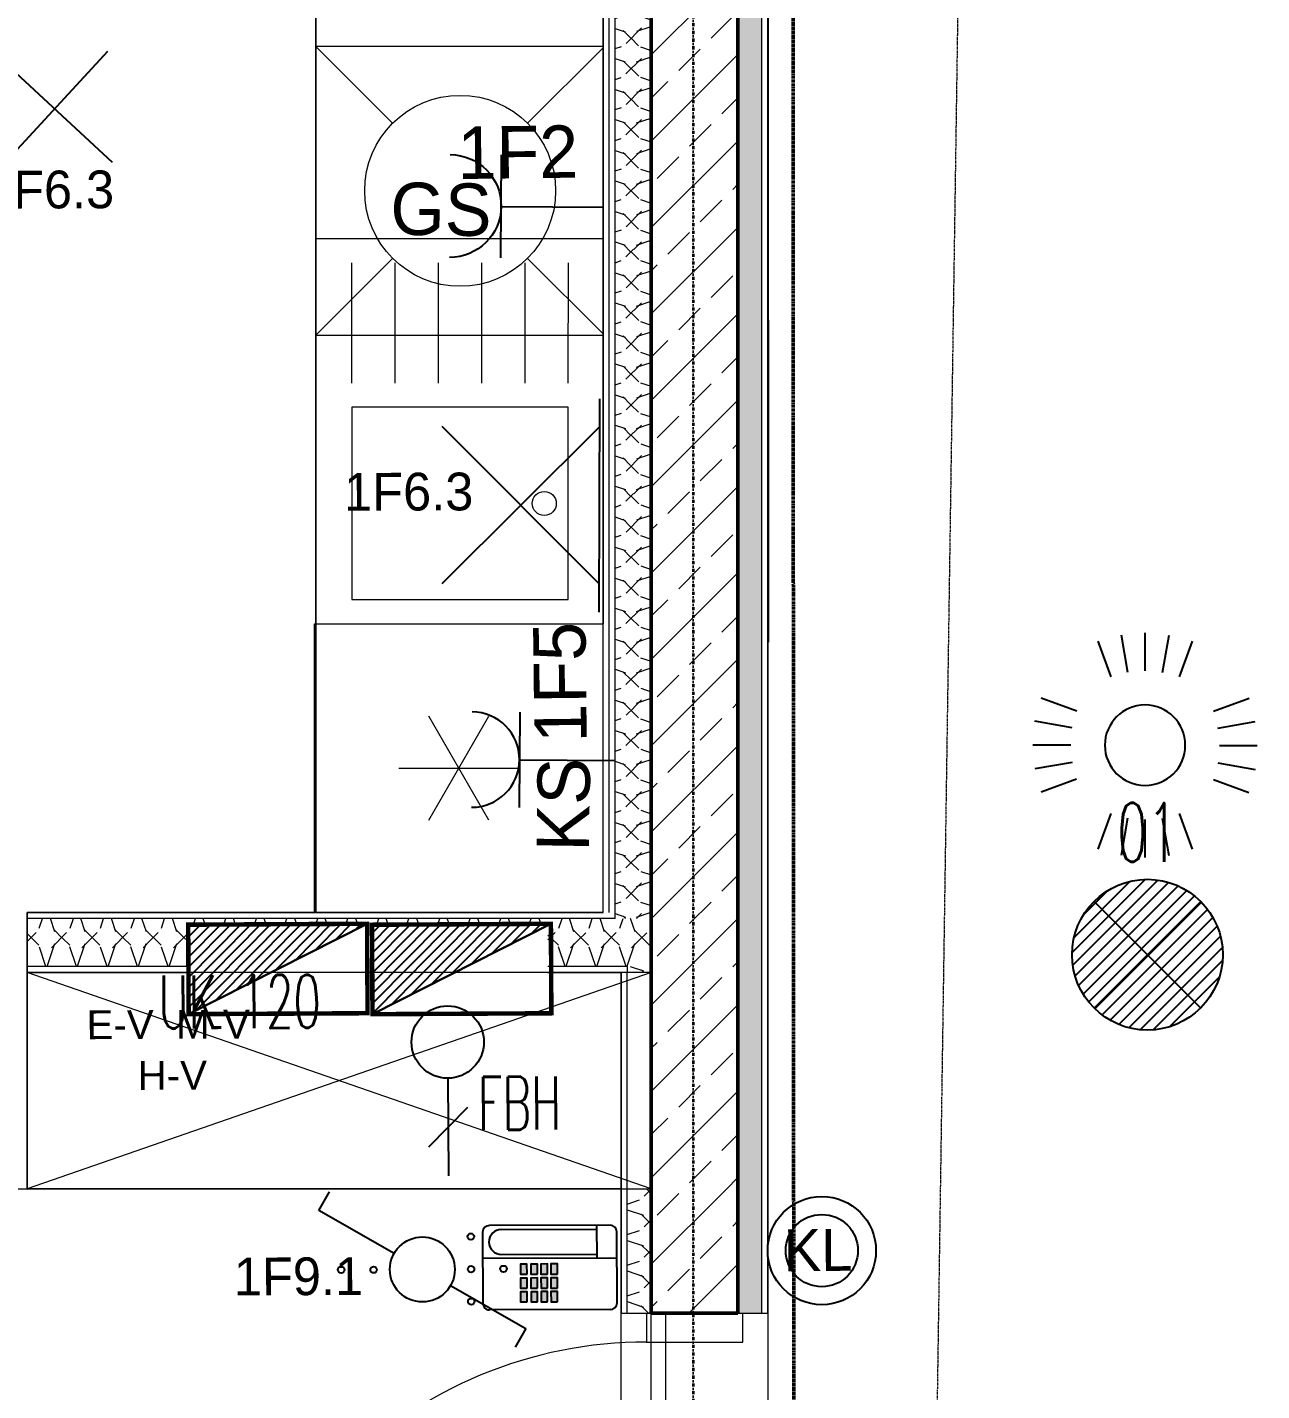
# Model space of a CAD drawing. Header units: metres. Extents: x -17679 to 22565, y -12299 to 33430.
# Drawn here: x 1362 to 3929, y 7426 to 10260 of the extents above; entities that cross this region are included whole.
import ezdxf
from ezdxf.enums import TextEntityAlignment as Align

# ---------------------------------------------------------------- set-up
doc = ezdxf.new("R2010")
doc.units = ezdxf.units.M
doc.linetypes.add('Strich Punkt Mittel', pattern=[0.015875, 0.00635, -0.004763, 0, -0.004763])
doc.linetypes.add('Verdeckt', pattern=[0.003, 0.002, -0.001])
doc.layers.get('0').update_dxf_attribs({"color": 252})
for name, color, linetype, lineweight in [('A_Brandabschnitte', 30, 'Verdeckt', 50), ('A_Decken', 8, 'Continuous', 13), ('A_Fluchtweg', 240, 'Verdeckt', 18), ('A_Moebel', 6, 'Continuous', 13), ('A_Raeume_', 7, 'Continuous', 5), ('A_Raster_', 1, 'Continuous', 9), ('A_Tueren', 31, 'Continuous', 13), ('A_Waende', 7, 'Continuous', 13), ('Text', 130, 'Continuous', 9)]:
    doc.layers.add(name, color=color, linetype=linetype, lineweight=lineweight)
for name, color, linetype, true_color in [('E_Beleuchtungstyp', 30, 'Continuous', 0xf1780e), ('E_Muster', 18, 'Continuous', 0x080808), ('E_NACHRTECH', 3, 'Continuous', 0x00fa00), ('E_Steckdose+Schalter', 150, 'Continuous', 0x0b6cf4), ('ET_LEGENDE - Wohnung$0$810_AV_LE____T', 30, 'Continuous', 0xff870f), ('ET_NACHRTECH', 92, 'Continuous', 0x00d100)]:
    doc.layers.add(name, color=color, linetype=linetype, true_color=true_color)
doc.layers.add('ET_LEGENDE - Wohnung$0$800_KO_HI____L', color=130, linetype='Continuous')
doc.styles.add('Arial_7', font='arial.ttf', dxfattribs={"height": 0.06})
doc.styles.add('ET_LEGENDE - Wohnung$0$ROMANS', font='romans.shx', dxfattribs={"width": 0.6})
pattern_1 = [(45, (0, 0), (-0.08980256, 0.08980256), []), (45, (0.0898, 0), (-0.08980256, 0.08980256), [0.0635, -0.03175])]

# ---------------------------------------------------------------- blocks, each defined once
blk = doc.blocks.new('*U533')
for p, q in [((25, 43.3), (91.7, 158.8)), ((91.7, 158.8), (120.5, 142.1)), ((-25, -43.3), (-91.7, -158.8)), ((-91.7, -158.8), (-120.5, -142.1))]:
    blk.add_line(p, q)
blk.add_circle((0, 0), 50)
at = {"layer": 'ET_LEGENDE - Wohnung$0$800_KO_HI____L'}
for centre in [(0, 125), (0, 75), (-50, -75), (0, -75), (50, -75), (0, -125)]:
    blk.add_circle(centre, 5, dxfattribs=at)
at = {"style": 'ET_LEGENDE - Wohnung$0$ROMANS', "width": 0.6, "flags": 1}
for tag, p in [('RAUMBUCHNUMMER', (-0.2, -465.7)), ('ANLAGE', (-0.2, -615.7))]:
    blk.add_attdef(tag, text='', height=100, dxfattribs=at).set_placement(p, align=Align.MIDDLE)
for tag, p in [('TEILANLAGE_NR', (-0.2, -765.7)), ('KOMPONENTE', (-0.2, -915.7)), ('KOMPONENTE_NR', (-0.2, -1065.7)), ('BEZEICHNUNG', (-0.2, -1215.7)), ('TYP', (-0.2, -1365.7)), ('HERSTELLER', (-0.2, -1515.7)), ('MODEL', (-0.2, -1665.7)), ('LEISTUNG_MAX', (-0.2, -1815.7)), ('SPEZIFISCH_1', (-0.2, -1965.7)), ('SPEZIFISCH_2', (-0.2, -2115.7)), ('SPEZIFISCH_3', (-0.2, -2265.7)), ('SPEZIFISCH_4', (-0.2, -2415.7)), ('SPEZIFISCH_5', (-0.2, -2565.7)), ('GEWERKE_CODE', (-0.2, -2715.7)), ('LV_POS', (-0.2, -2865.7)), ('ZAEHLER', (-0.2, -3015.7)), ('PLATZHALTER_1', (-0.2, -3165.7)), ('PLATZHALTER_2', (-0.2, -3315.7)), ('PLATZHALTER_3', (-0.2, -3465.7)), ('JOBLISTE_VDMA', (-0.2, -3615.7)), ('ET_SPEZIFISCH_1', (-0.2, -3765.7)), ('ET_SPEZIFISCH_2', (-0.2, -3915.7)), ('ET_SPEZIFISCH_3', (-0.2, -4065.7)), ('ET_SPEZIFISCH_4', (-0.2, -4215.7)), ('ET_SPEZIFISCH_5', (-0.2, -4365.7)), ('ET_SPEZIFISCH_6', (-0.2, -4515.7)), ('ET_SPEZIFISCH_7', (-0.2, -4665.7))]:
    blk.add_attdef(tag, text='', height=100, dxfattribs=at).set_placement(p, align=Align.MIDDLE_CENTER)
blk = doc.blocks.new('*U540')
h = blk.add_hatch(color=256)
h.dxf.hatch_style = 1
h.paths.add_polyline_path([(76.7, -51.1), (53.8, -51.1), (53.8, -65.8), (76.7, -65.8)])
h.paths.add_polyline_path([(76.7, -27.6), (53.8, -27.6), (53.8, -42.3), (76.7, -42.3)])
h.paths.add_polyline_path([(76.7, -5.2), (53.8, -5.2), (53.8, -19.9), (76.7, -19.9)])
h.paths.add_polyline_path([(76.7, 17.1), (53.8, 17.1), (53.8, 2.4), (76.7, 2.4)])
h.paths.add_polyline_path([(46.1, 17.1), (23.2, 17.1), (23.2, 2.4), (46.1, 2.4)])
h.paths.add_polyline_path([(46.1, -5.2), (23.2, -5.2), (23.2, -19.9), (46.1, -19.9)])
h.paths.add_polyline_path([(46.1, -27.6), (23.2, -27.6), (23.2, -42.3), (46.1, -42.3)])
h.paths.add_polyline_path([(46.1, -51.1), (23.2, -51.1), (23.2, -65.8), (46.1, -65.8)])
h.paths.add_polyline_path([(14.9, -51.1), (-8, -51.1), (-8, -65.8), (14.9, -65.8)])
h.paths.add_polyline_path([(14.9, -27.6), (-8, -27.6), (-8, -42.3), (14.9, -42.3)])
h.paths.add_polyline_path([(14.9, -5.2), (-8, -5.2), (-8, -19.9), (14.9, -19.9)])
h.paths.add_polyline_path([(14.9, 17.1), (-8, 17.1), (-8, 2.4), (14.9, 2.4)])
at = {"linetype": 'Continuous'}
for p, q in [((-94.4, 135), (-94.4, -135)), ((79.4, 150), (-79.4, 150)), ((-20.7, 150), (-20.7, -150)), ((94.4, 135), (94.4, -135)), ((-20.7, 105.5), (-94.4, 105.5)), ((-85.6, -107.9), (-85.6, 105.5)), ((-29.5, -107.9), (-29.5, 105.5)), ((-79.4, -150), (79.4, -150))]:
    blk.add_line(p, q, dxfattribs=at)
for points in [[(14.9, 17.1), (-8, 17.1), (-8, 2.4), (14.9, 2.4)], [(46.1, 17.1), (23.2, 17.1), (23.2, 2.4), (46.1, 2.4)], [(76.7, 17.1), (53.8, 17.1), (53.8, 2.4), (76.7, 2.4)], [(14.9, -5.2), (-8, -5.2), (-8, -19.9), (14.9, -19.9)], [(14.9, -27.6), (-8, -27.6), (-8, -42.3), (14.9, -42.3)], [(46.1, -5.2), (23.2, -5.2), (23.2, -19.9), (46.1, -19.9)], [(46.1, -27.6), (23.2, -27.6), (23.2, -42.3), (46.1, -42.3)], [(76.7, -5.2), (53.8, -5.2), (53.8, -19.9), (76.7, -19.9)], [(76.7, -27.6), (53.8, -27.6), (53.8, -42.3), (76.7, -42.3)], [(14.9, -51.1), (-8, -51.1), (-8, -65.8), (14.9, -65.8)], [(46.1, -51.1), (23.2, -51.1), (23.2, -65.8), (46.1, -65.8)], [(76.7, -51.1), (53.8, -51.1), (53.8, -65.8), (76.7, -65.8)]]:
    blk.add_lwpolyline(points, close=True, dxfattribs=at)
for centre, radius, start, end in [((-79.4, 135), 15, 90, 180), ((79.4, 135), 15, 0, 90), ((-57.5, -107.9), 28, 180, 0), ((-79.4, -135), 15, 180, 270), ((79.4, -135), 15, 270, 0)]:
    blk.add_arc(centre, radius, start, end, dxfattribs=at)
at = {"style": 'ET_LEGENDE - Wohnung$0$ROMANS', "width": 0.6, "flags": 1}
for tag, p in [('RAUMBUCHNUMMER', (0, -450)), ('ANLAGE', (0, -600))]:
    blk.add_attdef(tag, text='', height=100, dxfattribs=at).set_placement(p, align=Align.MIDDLE)
for tag, p in [('TEILANLAGE_NR', (0, -750)), ('KOMPONENTE', (0, -900)), ('KOMPONENTE_NR', (0, -1050)), ('BEZEICHNUNG', (0, -1200)), ('TYP', (0, -1350)), ('HERSTELLER', (0, -1500)), ('MODEL', (0, -1650)), ('LEISTUNG_MAX', (0, -1800)), ('SPEZIFISCH_1', (0, -1950)), ('SPEZIFISCH_2', (0, -2100)), ('SPEZIFISCH_3', (0, -2250)), ('SPEZIFISCH_4', (0, -2400)), ('SPEZIFISCH_5', (0, -2550)), ('GEWERKE_CODE', (0, -2700)), ('LV_POS', (0, -2850)), ('ZAEHLER', (0, -3000)), ('PLATZHALTER_1', (0, -3150)), ('PLATZHALTER_2', (0, -3300)), ('PLATZHALTER_3', (0, -3450)), ('JOBLISTE_VDMA', (0, -3600)), ('ET_SPEZIFISCH_1', (0, -3750)), ('ET_SPEZIFISCH_2', (0, -3900)), ('ET_SPEZIFISCH_3', (0, -4050)), ('ET_SPEZIFISCH_4', (0, -4200)), ('ET_SPEZIFISCH_5', (0, -4350)), ('ET_SPEZIFISCH_6', (0, -4500)), ('ET_SPEZIFISCH_7', (0, -4650))]:
    blk.add_attdef(tag, text='', height=100, dxfattribs=at).set_placement(p, align=Align.MIDDLE_CENTER)
blk = doc.blocks.new('*U549')
for radius in [75, 50]:
    blk.add_circle((0, 0), radius)
at = {"style": 'ET_LEGENDE - Wohnung$0$ROMANS', "width": 0.6, "flags": 1}
for tag, p in [('RAUMBUCHNUMMER', (-0.2, -465.7)), ('ANLAGE', (-0.2, -615.7))]:
    blk.add_attdef(tag, text='', height=100, dxfattribs=at).set_placement(p, align=Align.MIDDLE)
for tag, p in [('TEILANLAGE_NR', (-0.2, -765.7)), ('KOMPONENTE', (-0.2, -915.7)), ('KOMPONENTE_NR', (-0.2, -1065.7)), ('BEZEICHNUNG', (-0.2, -1215.7)), ('TYP', (-0.2, -1365.7)), ('HERSTELLER', (-0.2, -1515.7)), ('MODEL', (-0.2, -1665.7)), ('LEISTUNG_MAX', (-0.2, -1815.7)), ('SPEZIFISCH_1', (-0.2, -1965.7)), ('SPEZIFISCH_2', (-0.2, -2115.7)), ('SPEZIFISCH_3', (-0.2, -2265.7)), ('SPEZIFISCH_4', (-0.2, -2415.7)), ('SPEZIFISCH_5', (-0.2, -2565.7)), ('GEWERKE_CODE', (-0.2, -2715.7)), ('LV_POS', (-0.2, -2865.7)), ('ZAEHLER', (-0.2, -3015.7)), ('PLATZHALTER_1', (-0.2, -3165.7)), ('PLATZHALTER_2', (-0.2, -3315.7)), ('PLATZHALTER_3', (-0.2, -3465.7)), ('JOBLISTE_VDMA', (-0.2, -3615.7)), ('ET_SPEZIFISCH_1', (-0.2, -3765.7)), ('ET_SPEZIFISCH_2', (-0.2, -3915.7)), ('ET_SPEZIFISCH_3', (-0.2, -4065.7)), ('ET_SPEZIFISCH_4', (-0.2, -4215.7)), ('ET_SPEZIFISCH_5', (-0.2, -4365.7)), ('ET_SPEZIFISCH_6', (-0.2, -4515.7)), ('ET_SPEZIFISCH_7', (-0.2, -4665.7))]:
    blk.add_attdef(tag, text='', height=100, dxfattribs=at).set_placement(p, align=Align.MIDDLE_CENTER)
blk = doc.blocks.new('*U543')
for p, q in [((-70.7, -70.7), (70.7, 70.7)), ((70.7, -70.7), (-70.7, 70.7))]:
    blk.add_line(p, q)
at = {"style": 'ET_LEGENDE - Wohnung$0$ROMANS', "width": 0.6, "flags": 1}
for tag, p in [('RAUMBUCHNUMMER', (0, -400)), ('ANLAGE', (0, -550))]:
    blk.add_attdef(tag, text='', height=100, dxfattribs=at).set_placement(p, align=Align.MIDDLE)
for tag, p in [('TEILANLAGE_NR', (0, -700)), ('KOMPONENTE', (0, -850)), ('KOMPONENTE_NR', (0, -1000)), ('BEZEICHNUNG', (0, -1150)), ('TYP', (0, -1300)), ('HERSTELLER', (0, -1450)), ('MODEL', (0, -1600)), ('LEISTUNG_MAX', (0, -1750)), ('SPEZIFISCH_1', (0, -1900)), ('SPEZIFISCH_2', (0, -2050)), ('SPEZIFISCH_3', (0, -2200)), ('SPEZIFISCH_4', (0, -2350)), ('SPEZIFISCH_5', (0, -2500)), ('GEWERKE_CODE', (0, -2650)), ('LV_POS', (0, -2800)), ('ZAEHLER', (0, -2950)), ('PLATZHALTER_1', (0, -3100)), ('PLATZHALTER_2', (0, -3250)), ('PLATZHALTER_3', (0, -3400)), ('JOBLISTE_VDMA', (0, -3550)), ('ET_SPEZIFISCH_1', (0, -3700)), ('ET_SPEZIFISCH_2', (0, -3850)), ('ET_SPEZIFISCH_3', (0, -4000)), ('ET_SPEZIFISCH_4', (0, -4150)), ('ET_SPEZIFISCH_5', (0, -4300)), ('ET_SPEZIFISCH_6', (0, -4450)), ('ET_SPEZIFISCH_7', (0, -4600))]:
    blk.add_attdef(tag, text='', height=100, dxfattribs=at).set_placement(p, align=Align.MIDDLE_CENTER)
blk = doc.blocks.new('*U553')
for p, q in [((62.5, 0), (-62.5, 0)), ((0, 0), (0, -125))]:
    blk.add_line(p, q)
blk.add_arc((0, 62.5), 62.5, 180, 0)
at = {"style": 'ET_LEGENDE - Wohnung$0$ROMANS', "width": 0.8, "flags": 1}
for tag, p in [('RAUMBUCHNUMMER', (0, -425)), ('ANLAGE', (0, -595.4)), ('TEILANLAGE_NR', (0, -755.5)), ('KOMPONENTE', (0, -901.3)), ('KOMPONENTE_NR', (0, -1063.3)), ('BEZEICHNUNG', (0, -1205.6)), ('TYP', (0, -1346.7)), ('HERSTELLER', (0, -1514.1)), ('MODEL', (0, -1677.3)), ('LEISTUNG_MAX', (0, -1851.5)), ('SPEZIFISCH_1', (0, -2012.8)), ('SPEZIFISCH_2', (0, -2200)), ('SPEZIFISCH_3', (0, -2374.2)), ('SPEZIFISCH_4', (0, -2548.5)), ('SPEZIFISCH_5', (0, -2722.7)), ('GEWERKE_CODE', (0, -2897)), ('LV_POS', (0, -3071.2)), ('ZAEHLER', (0, -3245.5)), ('PLATZHALTER_1', (0, -3419.7)), ('PLATZHALTER_2', (0, -3594)), ('PLATZHALTER_3', (0, -3768.2)), ('JOBLISTE_VDMA', (0, -3942.5)), ('ET_SPEZIFISCH_1', (0, -4116.7)), ('ET_SPEZIFISCH_2', (0, -4291)), ('ET_SPEZIFISCH_3', (0, -4465.2)), ('ET_SPEZIFISCH_4', (0, -4639.5)), ('ET_SPEZIFISCH_5', (0, -4813.7)), ('ET_SPEZIFISCH_6', (0, -4988)), ('ET_SPEZIFISCH_7', (0, -5162.2))]:
    blk.add_attdef(tag, text='', height=100, dxfattribs=at).set_placement(p, align=Align.MIDDLE)
blk = doc.blocks.new('*U546')
for p, q in [((-70.7, -70.7), (70.7, 70.7)), ((70.7, -70.7), (-70.7, 70.7)), ((-95.7, -70.7), (95.7, -70.7))]:
    blk.add_line(p, q)
at = {"style": 'ET_LEGENDE - Wohnung$0$ROMANS', "width": 0.6, "flags": 1}
for tag, p in [('RAUMBUCHNUMMER', (0, -400)), ('ANLAGE', (0, -550))]:
    blk.add_attdef(tag, text='', height=100, dxfattribs=at).set_placement(p, align=Align.MIDDLE)
for tag, p in [('TEILANLAGE_NR', (0, -700)), ('KOMPONENTE', (0, -850)), ('KOMPONENTE_NR', (0, -1000)), ('BEZEICHNUNG', (0, -1150)), ('TYP', (0, -1300)), ('HERSTELLER', (0, -1450)), ('MODEL', (0, -1600)), ('LEISTUNG_MAX', (0, -1750)), ('SPEZIFISCH_1', (0, -1900)), ('SPEZIFISCH_2', (0, -2050)), ('SPEZIFISCH_3', (0, -2200)), ('SPEZIFISCH_4', (0, -2350)), ('SPEZIFISCH_5', (0, -2500)), ('GEWERKE_CODE', (0, -2650)), ('LV_POS', (0, -2800)), ('ZAEHLER', (0, -2950)), ('PLATZHALTER_1', (0, -3100)), ('PLATZHALTER_2', (0, -3250)), ('PLATZHALTER_3', (0, -3400)), ('JOBLISTE_VDMA', (0, -3550)), ('ET_SPEZIFISCH_1', (0, -3700)), ('ET_SPEZIFISCH_2', (0, -3850)), ('ET_SPEZIFISCH_3', (0, -4000)), ('ET_SPEZIFISCH_4', (0, -4150)), ('ET_SPEZIFISCH_5', (0, -4300)), ('ET_SPEZIFISCH_6', (0, -4450)), ('ET_SPEZIFISCH_7', (0, -4600))]:
    blk.add_attdef(tag, text='', height=100, dxfattribs=at).set_placement(p, align=Align.MIDDLE_CENTER)
blk = doc.blocks.new('*U555')
h = blk.add_hatch()
h.set_pattern_fill('ANSI31', color=256, scale=5, style=0)
h.set_pattern_definition([(45, (1095.665, 558.405), (-11.22532, 11.22532), [])])
h.paths.add_polyline_path([(0, 0), (0, 200), (400, 200)])
blk.add_line((0, 0), (400, 200))
at = {"const_width": 10}
blk.add_lwpolyline([(0, 200), (400, 200), (400, 0), (0, 0)], close=True, dxfattribs=at)
blk.add_lwpolyline([(0, 0), (0, 200), (400, 200), (0, 0)])
at = {"style": 'ET_LEGENDE - Wohnung$0$ROMANS', "width": 0.6, "flags": 1}
for tag, p in [('RAUMBUCHNUMMER', (500, -300)), ('ANLAGE', (500, -450))]:
    blk.add_attdef(tag, text='', height=100, dxfattribs=at).set_placement(p, align=Align.MIDDLE)
for tag, p in [('TEILANLAGE_NR', (500, -600)), ('KOMPONENTE', (500, -750)), ('KOMPONENTE_NR', (500, -900)), ('BEZEICHNUNG', (500, -1050)), ('TYP', (500, -1200)), ('HERSTELLER', (500, -1350)), ('MODEL', (500, -1500)), ('LEISTUNG_MAX', (500, -1650)), ('SPEZIFISCH_1', (500, -1800)), ('SPEZIFISCH_2', (500, -1950)), ('SPEZIFISCH_3', (500, -2100)), ('SPEZIFISCH_4', (500, -2250)), ('SPEZIFISCH_5', (500, -2400)), ('GEWERKE_CODE', (500, -2550)), ('LV_POS', (500, -2700)), ('ZAEHLER', (500, -2850)), ('PLATZHALTER_1', (500, -3000)), ('PLATZHALTER_2', (500, -3150)), ('PLATZHALTER_3', (500, -3300)), ('JOBLISTE_VDMA', (500, -3450)), ('ET_SPEZIFISCH_1', (500, -3600)), ('ET_SPEZIFISCH_2', (500, -3750)), ('ET_SPEZIFISCH_3', (500, -3900)), ('ET_SPEZIFISCH_4', (500, -4050)), ('ET_SPEZIFISCH_5', (500, -4200)), ('ET_SPEZIFISCH_6', (500, -4350)), ('ET_SPEZIFISCH_7', (500, -4500))]:
    blk.add_attdef(tag, text='', height=100, dxfattribs=at).set_placement(p, align=Align.MIDDLE_CENTER)
blk = doc.blocks.new('*U558')
for p, q in [((-25.4, 107.6), (-35, 162.7)), ((0.2, 109.8), (0.3, 165.7)), ((25.8, 107.5), (35.6, 162.6)), ((-50.2, 101), (-69.3, 153.5)), ((50.6, 100.8), (69.8, 153.4)), ((-100.8, 50.5), (-153.4, 69.7)), ((101, 50.2), (153.6, 69.3)), ((-107.5, 25.8), (-162.6, 35.5)), ((107.6, 25.4), (162.7, 35)), ((-109.8, 0.2), (-165.7, 0.2)), ((109.8, -0.2), (165.7, -0.3)), ((-107.6, -25.4), (-162.7, -35)), ((107.6, -25.8), (162.6, -35.6)), ((-101, -50.2), (-153.5, -69.3)), ((100.9, -50.6), (153.4, -69.8)), ((-50.5, -100.9), (-69.7, -153.4)), ((-25.8, -107.6), (-35.5, -162.6)), ((-0.2, -109.8), (-0.2, -165.7)), ((25.4, -107.6), (35, -162.7)), ((50.2, -101), (69.3, -153.6))]:
    blk.add_line(p, q)
blk.add_ellipse((0, 0), major_axis=(-42, 42), ratio=1, start_param=3.926991, end_param=10.210176)
at = {"style": 'ET_LEGENDE - Wohnung$0$ROMANS', "width": 0.6, "flags": 1}
for tag, p in [('RAUMBUCHNUMMER', (-0.2, -465.7)), ('ANLAGE', (-0.2, -615.7))]:
    blk.add_attdef(tag, text='', height=100, dxfattribs=at).set_placement(p, align=Align.MIDDLE)
for tag, p in [('TEILANLAGE_NR', (-0.2, -765.7)), ('KOMPONENTE', (-0.2, -915.7)), ('KOMPONENTE_NR', (-0.2, -1065.7)), ('BEZEICHNUNG', (-0.2, -1215.7)), ('TYP', (-0.2, -1365.7)), ('HERSTELLER', (-0.2, -1515.7)), ('MODEL', (-0.2, -1665.7)), ('LEISTUNG_MAX', (-0.2, -1815.7)), ('SPEZIFISCH_1', (-0.2, -1965.7)), ('SPEZIFISCH_2', (-0.2, -2115.7)), ('SPEZIFISCH_3', (-0.2, -2265.7)), ('SPEZIFISCH_4', (-0.2, -2415.7)), ('SPEZIFISCH_5', (-0.2, -2565.7)), ('GEWERKE_CODE', (-0.2, -2715.7)), ('LV_POS', (-0.2, -2865.7)), ('ZAEHLER', (-0.2, -3015.7)), ('PLATZHALTER_1', (-0.2, -3165.7)), ('PLATZHALTER_2', (-0.2, -3315.7)), ('PLATZHALTER_3', (-0.2, -3465.7)), ('JOBLISTE_VDMA', (-0.2, -3615.7)), ('ET_SPEZIFISCH_1', (-0.2, -3765.7)), ('ET_SPEZIFISCH_2', (-0.2, -3915.7)), ('ET_SPEZIFISCH_3', (-0.2, -4065.7)), ('ET_SPEZIFISCH_4', (-0.2, -4215.7)), ('ET_SPEZIFISCH_5', (-0.2, -4365.7)), ('ET_SPEZIFISCH_6', (-0.2, -4515.7)), ('ET_SPEZIFISCH_7', (-0.2, -4665.7))]:
    blk.add_attdef(tag, text='', height=100, dxfattribs=at).set_placement(p, align=Align.MIDDLE_CENTER)
blk = doc.blocks.new('*U560')
h = blk.add_hatch()
h.set_pattern_fill('ANSI31', color=256, scale=5, style=0)
edge = h.paths.add_edge_path()
edge.add_arc((0, 0), 128.2, 0, 360)
at = {"color": 7}
for p, q in [((-90.7, 90.7), (90.7, -90.7)), ((-90.7, -90.7), (90.7, 90.7))]:
    blk.add_line(p, q, dxfattribs=at)
blk.add_circle((0, 0), 128.2, dxfattribs=at)
at = {"style": 'ET_LEGENDE - Wohnung$0$ROMANS', "width": 0.6, "flags": 1}
for tag, p in [('RAUMBUCHNUMMER', (1420.4, 2381.2)), ('ANLAGE', (1420.4, 2231.2))]:
    blk.add_attdef(tag, text='', height=100, dxfattribs=at).set_placement(p, align=Align.MIDDLE)
for tag, p in [('TEILANLAGE_NR', (1420.4, 2081.2)), ('KOMPONENTE', (1420.4, 1931.2)), ('KOMPONENTE_NR', (1420.4, 1781.2)), ('BEZEICHNUNG', (1420.4, 1631.2)), ('TYP', (1420.4, 1481.2)), ('HERSTELLER', (1420.4, 1331.2)), ('MODEL', (1420.4, 1181.2)), ('LEISTUNG_MAX', (1420.4, 1031.2)), ('SPEZIFISCH_1', (1420.4, 881.2)), ('SPEZIFISCH_2', (1420.4, 731.2)), ('SPEZIFISCH_3', (1420.4, 581.2)), ('SPEZIFISCH_4', (1420.4, 431.2)), ('SPEZIFISCH_5', (1420.4, 281.2)), ('GEWERKE_CODE', (1420.4, 131.2)), ('LV_POS', (1420.4, -18.8)), ('ZAEHLER', (1420.4, -168.8)), ('PLATZHALTER_1', (1420.4, -318.8)), ('PLATZHALTER_2', (1420.4, -468.8)), ('PLATZHALTER_3', (1420.4, -618.8)), ('JOBLISTE_VDMA', (1420.4, -768.8)), ('ET_SPEZIFISCH_1', (1420.4, -918.8)), ('ET_SPEZIFISCH_2', (1420.4, -1068.8)), ('ET_SPEZIFISCH_3', (1420.4, -1218.8)), ('ET_SPEZIFISCH_4', (1420.4, -1368.8)), ('ET_SPEZIFISCH_5', (1420.4, -1518.8)), ('ET_SPEZIFISCH_6', (1420.4, -1668.8)), ('ET_SPEZIFISCH_7', (1420.4, -1818.8))]:
    blk.add_attdef(tag, text='', height=100, dxfattribs=at).set_placement(p, align=Align.MIDDLE_CENTER)
at = {"layer": 'ET_LEGENDE - Wohnung$0$810_AV_LE____T', "style": 'ET_LEGENDE - Wohnung$0$ROMANS', "width": 0.6}
blk.add_attdef('NAME', text='', height=100, dxfattribs=at).set_placement((0, 128.2), align=Align.BOTTOM_CENTER)
blk = doc.blocks.new('*U541')
blk.add_line((0, 65), (0, 240))
at = {"linetype": 'Continuous', "ltscale": 0.125}
blk.add_line((35.4, 187.9), (-35.4, 117.1), dxfattribs=at)
blk.add_circle((0, 0), 65)
at = {"style": 'ET_LEGENDE - Wohnung$0$ROMANS', "width": 0.6, "flags": 1}
for tag, p in [('RAUMBUCHNUMMER', (0, -400)), ('ANLAGE', (0, -550))]:
    blk.add_attdef(tag, text='', height=100, dxfattribs=at).set_placement(p, align=Align.MIDDLE)
for tag, p in [('TEILANLAGE_NR', (0, -700)), ('KOMPONENTE', (0, -850)), ('KOMPONENTE_NR', (0, -1000)), ('BEZEICHNUNG', (0, -1150)), ('TYP', (0, -1300)), ('HERSTELLER', (0, -1450)), ('MODEL', (0, -1600)), ('LEISTUNG_MAX', (0, -1750)), ('SPEZIFISCH_1', (0, -1900)), ('SPEZIFISCH_2', (0, -2050)), ('SPEZIFISCH_3', (0, -2200)), ('SPEZIFISCH_4', (0, -2350)), ('SPEZIFISCH_5', (0, -2500)), ('GEWERKE_CODE', (0, -2650)), ('LV_POS', (0, -2800)), ('ZAEHLER', (0, -2950)), ('PLATZHALTER_1', (0, -3100)), ('PLATZHALTER_2', (0, -3250)), ('PLATZHALTER_3', (0, -3400)), ('JOBLISTE_VDMA', (0, -3550)), ('ET_SPEZIFISCH_1', (0, -3700)), ('ET_SPEZIFISCH_2', (0, -3850)), ('ET_SPEZIFISCH_3', (0, -4000)), ('ET_SPEZIFISCH_4', (0, -4150)), ('ET_SPEZIFISCH_5', (0, -4300)), ('ET_SPEZIFISCH_6', (0, -4450)), ('ET_SPEZIFISCH_7', (0, -4600))]:
    blk.add_attdef(tag, text='', height=100, dxfattribs=at).set_placement(p, align=Align.MIDDLE_CENTER)
blk = doc.blocks.new('Moeb_Schrank - Schrank_2m-10242600-263_PP_03DG_BT2')
at = {"layer": 'A_Moebel', "color": 8}
for p, q in [((0, 0), (1.2977, -0.45)), ((0, -0.45), (1.2977, 0)), ((1.2977, 0), (0, 0)), ((0, 0), (0, -0.45)), ((0.0625, 0), (1.2977, 0)), ((1.2977, -0.45), (1.2977, 0)), ((1.2977, 0), (1.2977, -0.45)), ((0, -0.45), (0.215, -0.45)), ((0.565, -0.45), (0.615, -0.45)), ((0.965, -0.45), (1.2977, -0.45))]:
    blk.add_line(p, q, dxfattribs=at)
blk = doc.blocks.new('MSys_Kueche_Kuehlschrank - 600-5681642-263_PP_03DG_BT2')
at = {"layer": 'A_Moebel'}
for p, q in [((-1.2005, 0.5746), (-0.6005, 0.5746)), ((-1.2005, -0.0253), (-1.2005, 0.5746)), ((-1.2005, 0.5746), (-0.6005, 0.5746)), ((-1.2005, -0.0253), (-1.2005, 0.5746)), ((-0.838, 0.1663), (-0.963, 0.3829)), ((-0.963, 0.1663), (-0.838, 0.3829)), ((-1.0255, 0.2746), (-0.7755, 0.2746))]:
    blk.add_line(p, q, dxfattribs=at)
blk = doc.blocks.new('MSys_Kueche_Geschirrspueler - 600-V74-263_PP_03DG_BT2')
at = {"layer": 'A_Moebel'}
for p, q in [((-1.0409, -0.1342), (-1.2005, 0.0254)), ((-0.6005, 0.0254), (-1.2005, 0.0254)), ((-1.2005, 0.0254), (-1.2005, -0.5721)), ((-0.6005, 0.0254), (-0.7601, -0.1342)), ((-0.6005, -0.5721), (-0.6005, 0.0254)), ((-1.0409, -0.415), (-1.198, -0.5721)), ((-0.603, -0.5721), (-0.7601, -0.415))]:
    blk.add_line(p, q, dxfattribs=at)
blk.add_circle((-0.9005, -0.2746), 0.1985, dxfattribs=at)
blk = doc.blocks.new('MSys_Kueche_Spuele - 80cm-V75-263_PP_03DG_BT2')
at = {"layer": 'A_Moebel'}
for p, q in [((-1.2005, 0.0229), (-1.2005, -0.5746)), ((-1.2005, 0.0229), (-1.2005, -0.5746)), ((-0.4005, -0.5746), (-0.4005, 0.0229)), ((-0.9005, -0.0496), (-1.1505, -0.0496)), ((-0.4505, -0.0496), (-0.8505, -0.0496)), ((-0.8505, -0.0496), (-0.8505, -0.4996)), ((-0.4505, -0.4996), (-0.4505, -0.0496)), ((-0.9005, -0.1396), (-1.1505, -0.1396)), ((-0.9005, -0.2296), (-1.1505, -0.2296)), ((-0.9005, -0.3196), (-1.1505, -0.3196)), ((-0.9005, -0.4096), (-1.1505, -0.4096)), ((-0.9005, -0.4996), (-1.1505, -0.4996)), ((-0.8505, -0.4996), (-0.4505, -0.4996)), ((-1.2005, -0.5746), (-0.4005, -0.5746))]:
    blk.add_line(p, q, dxfattribs=at)
blk.add_circle((-0.6505, -0.0996), 0.025, dxfattribs=at)
blk = doc.blocks.new('UZ_D1 - SL_0900x2000_Wohnungstür-5426848-263_PP_03DG_BT2')
at = {"layer": 'A_Tueren', "lineweight": 5}
for p, q in [((-0.45, 0.1), (-0.51, 0.1)), ((-0.45, -0.1), (-0.45, 0.1)), ((0.45, 0.1), (0.51, 0.1)), ((0.45, -0.1), (0.45, 0.1)), ((-0.51, -0.1), (-0.45, -0.1)), ((0.51, -0.1), (0.45, -0.1)), ((0.45, -0.1), (0.45, -1))]:
    blk.add_line(p, q, dxfattribs=at)
blk.add_arc((0.45, -0.1), 0.9, 180, 270, dxfattribs=at)
blk = doc.blocks.new('Moeb_Schrank - Sideboard_50cm-11534102-263_PP_03DG_BT2')
at = {"layer": 'A_Moebel', "color": 8}
for p, q in [((0.5999, 0.6), (0, 0.6)), ((0, 0.1822), (0, 0.6)), ((0, 0.6), (0.5999, 0.6)), ((1.4003, 0.6), (0.6003, 0.6)), ((0.6003, 0.6), (1.4003, 0.6)), ((2.4003, 0.6), (1.4003, 0.6)), ((1.4003, 0.6), (2.4003, 0.6))]:
    blk.add_line(p, q, dxfattribs=at)
blk = doc.blocks.new('6546546')
at = {"layer": 'A_Waende', "lineweight": 5, "true_color": 0x636466}
h = blk.add_hatch(dxfattribs=at)
h.set_pattern_fill('FP_2', color=251, style=0, pattern_type=2)
h.set_pattern_definition(pattern_1)
h.paths.add_polyline_path([(-46.8835, 64.0515), (-46.8834, 68.9836), (-47.0634, 68.9836), (-47.0635, 64.0516), (-46.9827, 64.0515)])
h.paths.add_polyline_path([(-47.0635, 64.6223), (-47.0635, 64.6223), (-47.0342, 64.6223)])
h = blk.add_hatch(dxfattribs=at)
h.set_pattern_fill('FP_38', color=251, angle=247.64, style=0, pattern_type=2)
h.set_pattern_definition([(134.998, (-46.82094, 64.46592), (-0.2539954, 0.1270123), [0.02245, -0.15715]), (134.998, (-46.93208, 64.5138), (-0.2539954, 0.1270123), [0.02245, -0.15715]), (134.998, (-46.82069, 64.52962), (-0.2539954, 0.1270123), [0.02245, -0.15715]), (134.998, (-46.93183, 64.5775), (-0.2539954, 0.1270123), [0.02245, -0.15715]), (161.563, (-46.83694, 64.482235), (-0.50799322, 0.12701842), [0.0502, -0.35141]), (161.563, (-46.884702, 64.497557), (-0.50799322, 0.12701842), [0.0502, -0.35141]), (161.563, (-46.83669, 64.54593), (-0.50799322, 0.12701842), [0.0502, -0.35141]), (161.563, (-46.884453, 64.56125), (-0.50799322, 0.12701842), [0.0502, -0.35141]), (224.998, (-46.93202, 64.48242), (0.2540043, 0.1269946), [0.02245, -0.15715]), (224.998, (-46.82069, 64.52962), (0.2540043, 0.1269946), [0.02245, -0.15715]), (224.998, (-46.93215, 64.54519), (0.2540043, 0.1269946), [0.02245, -0.15715]), (224.998, (-46.82044, 64.59331), (0.2540043, 0.1269946), [0.02245, -0.15715]), (198.433, (-46.884702, 64.497557), (0.5080021, 0.12698295), [0.0502, -0.35141]), (198.433, (-46.837005, 64.51362), (0.5080021, 0.12698295), [0.0502, -0.35141]), (198.433, (-46.884453, 64.56125), (0.5080021, 0.12698295), [0.0502, -0.35141]), (198.433, (-46.836756, 64.577314), (0.5080021, 0.12698295), [0.0502, -0.35141])])
h.paths.add_polyline_path([(-46.8336, 60.1286), (-46.8335, 62.7735), (-46.8835, 62.7735), (-46.8835, 60.1286)])
h.paths.add_polyline_path([(-46.8335, 63.7935), (-46.8334, 68.8038), (-46.8834, 68.8038), (-46.8835, 63.7935)])
h = blk.add_hatch(dxfattribs=at)
h.set_pattern_fill('FP_136', color=251, angle=-112.36, style=0, pattern_type=2)
h.set_pattern_definition([(314.998, (-47.16288, 65.92685), (0.2539954, -0.1270123), [0.02245, -0.15715]), (314.998, (-47.05266, 65.87935), (0.2539954, -0.1270123), [0.02245, -0.15715]), (314.998, (-47.16313, 65.86315), (0.2539954, -0.1270123), [0.02245, -0.15715]), (314.998, (-47.05199, 65.81527), (0.2539954, -0.1270123), [0.02245, -0.15715]), (341.563, (-47.147807, 65.910917), (0.5079932, -0.1270184), [0.0502, -0.35141]), (341.563, (-47.100426, 65.89467), (0.5079932, -0.1270184), [0.0502, -0.35141]), (341.563, (-47.148057, 65.847223), (0.5079932, -0.1270184), [0.0502, -0.35141]), (341.563, (-47.100295, 65.8319), (0.5079932, -0.1270184), [0.0502, -0.35141]), (44.998, (-47.05273, 65.91073), (-0.254004, -0.1269946), [0.02245, -0.15715]), (44.998, (-47.16313, 65.86315), (-0.254004, -0.1269946), [0.02245, -0.15715]), (44.998, (-47.05205, 65.84666), (-0.254004, -0.1269946), [0.02245, -0.15715]), (44.998, (-47.16338, 65.79946), (-0.254004, -0.1269946), [0.02245, -0.15715]), (18.433, (-47.100426, 65.89467), (-0.5080021, -0.126983), [0.0502, -0.35141]), (18.433, (-47.14774, 65.879532), (-0.5080021, -0.126983), [0.0502, -0.35141]), (18.433, (-47.100295, 65.8319), (-0.5080021, -0.126983), [0.0502, -0.35141]), (18.433, (-47.14799, 65.81584), (-0.5080021, -0.126983), [0.0502, -0.35141])])
h.paths.add_polyline_path([(-47.0635, 64.6142), (-47.0635, 67.2267), (-47.1384, 67.2267), (-47.1385, 64.6142), (-47.0635, 64.6142)])
h = blk.add_hatch(dxfattribs=at)
h.set_pattern_fill('FP_111', color=251, angle=-112.36, style=0, pattern_type=2)
h.set_pattern_definition([(44.998, (-47.712345, 64.50173), (0.127012, 0.253995), [0.02245, -0.15715]), (44.998, (-47.66446, 64.61287), (0.127012, 0.253995), [0.02245, -0.15715]), (44.998, (-47.64865, 64.50148), (0.127012, 0.253995), [0.02245, -0.15715]), (44.998, (-47.60077, 64.61262), (0.127012, 0.253995), [0.02245, -0.15715]), (71.563, (-47.696033, 64.517724), (0.1270184, 0.5079932), [0.0502, -0.35141]), (71.563, (-47.68071, 64.565486), (0.1270184, 0.5079932), [0.0502, -0.35141]), (71.563, (-47.633263, 64.517854), (0.1270184, 0.5079932), [0.0502, -0.35141]), (71.563, (-47.617017, 64.565236), (0.1270184, 0.5079932), [0.0502, -0.35141]), (134.998, (-47.69585, 64.6128), (0.126995, -0.254004), [0.02245, -0.15715]), (134.998, (-47.64865, 64.50148), (0.126995, -0.254004), [0.02245, -0.15715]), (134.998, (-47.63308, 64.61293), (0.126995, -0.254004), [0.02245, -0.15715]), (134.998, (-47.58496, 64.50123), (0.126995, -0.254004), [0.02245, -0.15715]), (108.433, (-47.68071, 64.565486), (0.126983, -0.508002), [0.0502, -0.35141]), (108.433, (-47.66465, 64.51779), (0.126983, -0.508002), [0.0502, -0.35141]), (108.433, (-47.617017, 64.565236), (0.126983, -0.508002), [0.0502, -0.35141]), (108.433, (-47.600954, 64.51754), (0.126983, -0.508002), [0.0502, -0.35141])])
h.paths.add_polyline_path([(-47.0635, 64.5142), (-47.0635, 64.6142), (-48.361, 64.6142), (-48.361, 64.5142), (-48.0285, 64.5142), (-48.0285, 64.6017), (-47.2785, 64.6017), (-47.2785, 64.5142), (-47.0832, 64.5142)])
h = blk.add_hatch(dxfattribs=at)
h.set_pattern_fill('FP_132', color=251, angle=-112.36, style=0, pattern_type=2)
h.set_pattern_definition([(314.998, (-47.126215, 63.592375), (0.253995, -0.127012), [0.02245, -0.15715]), (314.998, (-47.01469, 63.54542), (0.253995, -0.127012), [0.02245, -0.15715]), (314.998, (-47.12608, 63.52961), (0.253995, -0.127012), [0.02245, -0.15715]), (314.998, (-47.01494, 63.481725), (0.2539954, -0.127012), [0.02245, -0.15715]), (341.563, (-47.109837, 63.57699), (0.5079932, -0.1270184), [0.0502, -0.35141]), (341.563, (-47.062455, 63.56074), (0.5079932, -0.1270184), [0.0502, -0.35141]), (341.563, (-47.110086, 63.513294), (0.5079932, -0.1270184), [0.0502, -0.35141]), (341.563, (-47.062705, 63.497047), (0.5079932, -0.1270184), [0.0502, -0.35141]), (44.998, (-47.01476, 63.5768), (-0.254004, -0.126995), [0.02245, -0.15715]), (44.998, (-47.12608, 63.52961), (-0.254004, -0.1269946), [0.02245, -0.15715]), (44.998, (-47.01501, 63.51311), (-0.254004, -0.1269946), [0.02245, -0.15715]), (44.998, (-47.12633, 63.46591), (-0.254004, -0.1269946), [0.02245, -0.15715]), (18.433, (-47.062455, 63.56074), (-0.5080021, -0.126983), [0.0502, -0.35141]), (18.433, (-47.11015, 63.54468), (-0.5080021, -0.126983), [0.0502, -0.35141]), (18.433, (-47.062705, 63.497047), (-0.5080021, -0.126983), [0.0502, -0.35141]), (18.433, (-47.11002, 63.48191), (-0.5080021, -0.126983), [0.0502, -0.35141])])
h.paths.add_polyline_path([(-47.1136, 62.6586), (-47.0636, 62.6586), (-47.0637, 62.7735), (-47.1135, 62.7735), (-47.1136, 62.6586)])
h.paths.add_polyline_path([(-47.0636, 62.6836), (-47.0636, 62.6836), (-47.0636, 62.7735)])
h.paths.add_polyline_path([(-47.0635, 63.7935), (-47.0637, 64.0517), (-47.1135, 64.0517), (-47.1135, 63.7935), (-47.0636, 63.7935)])
h.paths.add_polyline_path([(-47.0635, 64.5017), (-47.0635, 64.5142), (-47.1135, 64.5142), (-47.1135, 64.5017), (-47.0635, 64.5017)])
h = blk.add_hatch(dxfattribs=at)
h.set_pattern_fill('FP_2', color=251, style=0, pattern_type=2)
h.set_pattern_definition(pattern_1)
h.paths.add_polyline_path([(-46.8836, 60.1286), (-46.8836, 62.7735), (-47.0635, 62.7735), (-47.0636, 60.1286)])
h.paths.add_polyline_path([(-46.8835, 63.7935), (-46.8835, 64.0515), (-47.0635, 64.0516), (-47.0635, 63.7935), (-46.971, 63.7935)])
at = {"layer": 'A_Brandabschnitte', "color": 251, "true_color": 0x636466}
blk.add_line((-46.7737, 75.5828), (-46.7639, 57.4461), dxfattribs=at)
at = {"layer": 'A_Decken', "color": 251, "true_color": 0x636466}
for p, q in [((-46.8209, 68.8038), (-46.8198, 65.1887)), ((-47.1635, 64.6267), (-47.1635, 65.2266)), ((-46.8198, 65.1887), (-46.821, 65.1887)), ((-47.0637, 62.7735), (-47.0636, 63.7935)), ((-47.0338, 63.7935), (-47.0335, 62.7735))]:
    blk.add_line(p, q, dxfattribs=at)
at = {"layer": 'A_Fluchtweg', "color": 251, "true_color": 0x636466}
blk.add_line((-46.2907, 75.6864), (-46.5233, 59.9423), dxfattribs=at)
at = {"layer": 'A_Raeume_', "color": 251, "true_color": 0x636466, "flags": 128}
for points in [[(-45.2712, 57.4086), (-45.2707, 75.6339), (-46.8207, 75.634), (-46.8209, 68.8038), (-46.8211, 60.1286), (-46.8836, 60.1286), (-46.8836, 60.127), (-46.8837, 58.7511), (-46.8212, 58.7511), (-46.8212, 58.6611), (-46.8212, 57.9086), (-46.8212, 57.4086)], [(-48.9757, 71.9807), (-48.9757, 71.9787), (-51.7483, 71.9788), (-51.7483, 71.7189), (-51.9483, 71.7189), (-51.9483, 71.7173), (-51.9485, 64.7092), (-51.7485, 64.7092), (-51.7485, 64.0518), (-49.7335, 64.0518), (-49.7335, 64.0518), (-49.5804, 64.0517), (-48.361, 64.0515), (-48.361, 64.6267), (-47.1635, 64.6267), (-47.1634, 67.2267), (-47.1633, 71.9807), (-47.7257, 71.9807), (-47.7257, 71.9807), (-48.8227, 71.9807)], [(-49.6835, 62.6835), (-48.1286, 62.6836), (-47.126, 62.6836), (-47.126, 64.5017), (-48.361, 64.5017), (-48.361, 64.0515), (-49.6835, 64.0518)]]:
    blk.add_lwpolyline(points, close=True, dxfattribs=at)
at = {"layer": 'A_Raster_', "color": 251, "linetype": 'Strich Punkt Mittel', "lineweight": 35, "true_color": 0x636466}
blk.add_line((-46.9759, 85.8702), (-46.9771, 46.5269), dxfattribs=at)
at = {"layer": 'A_Waende', "color": 251, "lineweight": 50, "true_color": 0x636466}
for p, q in [((-46.8832, 75.6965), (-46.8835, 64.5142)), ((-47.0632, 73.3414), (-47.0635, 64.6267)), ((-47.0635, 64.5017), (-47.0635, 64.7227)), ((-47.0635, 64.0517), (-47.0635, 64.5017)), ((-46.8835, 63.7935), (-46.8835, 64.5142)), ((-47.0635, 64.0516), (-47.0635, 63.7935)), ((-47.0635, 63.7935), (-46.8835, 63.7935))]:
    blk.add_line(p, q, dxfattribs=at)
at = {"layer": 'A_Waende', "color": 251, "true_color": 0x636466}
for p, q in [((-46.8335, 63.7935), (-46.8332, 75.6465)), ((-46.821, 63.7935), (-46.8207, 75.634)), ((-47.1633, 71.9807), (-47.1635, 65.2266)), ((-47.1385, 64.6142), (-47.1383, 71.9932)), ((-47.1635, 64.6267), (-48.361, 64.6267)), ((-48.361, 64.6267), (-48.361, 64.6142)), ((-47.1385, 64.6142), (-48.361, 64.6142)), ((-48.361, 64.5142), (-48.361, 64.5018)), ((-48.0285, 64.5142), (-48.361, 64.5142)), ((-48.361, 64.5017), (-48.0285, 64.5017)), ((-47.1135, 64.5142), (-47.2785, 64.5142)), ((-47.2785, 64.5017), (-47.126, 64.5017)), ((-47.126, 64.5017), (-47.126, 63.7935)), ((-47.1135, 64.5142), (-47.1135, 64.5017)), ((-47.1135, 63.7935), (-47.1135, 64.5017)), ((-47.126, 63.7935), (-47.1135, 63.7935)), ((-46.8335, 63.7935), (-46.821, 63.7935))]:
    blk.add_line(p, q, dxfattribs=at)
at = {"layer": 'A_Waende', "color": 251, "lineweight": 18, "true_color": 0x636466}
blk.add_line((-47.151, 64.6267), (-47.1508, 71.9807), dxfattribs=at)
at = {"layer": 'A_Waende', "color": 251, "lineweight": 5, "true_color": 0x636466}
for p, q in [((-48.361, 64.6142), (-48.361, 64.5142)), ((-47.0635, 64.0517), (-47.0635, 64.0517)), ((-47.1135, 63.7935), (-47.0635, 63.7935)), ((-46.8835, 63.7935), (-46.8335, 63.7935))]:
    blk.add_line(p, q, dxfattribs=at)
at = {"layer": 'A_Moebel', "color": 251, "true_color": 0x636466}
for name, p, rotation in [('Moeb_Schrank - Sideboard_50cm-11534102-263_PP_03DG_BT2', (-47.161, 64.6267), 89.99827587845421), ('MSys_Kueche_Geschirrspueler - 600-V74-263_PP_03DG_BT2', (-47.7355, 67.0275), 89.99827587845604), ('MSys_Kueche_Spuele - 80cm-V75-263_PP_03DG_BT2', (-47.1864, 64.8265), 269.9982758784565), ('MSys_Kueche_Kuehlschrank - 600-5681642-263_PP_03DG_BT2', (-46.563, 64.652), 359.9982758785824), ('Moeb_Schrank - Schrank_2m-10242600-263_PP_03DG_BT2', (-47.0635, 64.0517), 179.9941082324638)]:
    blk.add_blockref(name, p, dxfattribs=dict(at, rotation=rotation))
at = {"layer": 'A_Tueren', "color": 251, "true_color": 0x636466, "rotation": 269.998275878465}
blk.add_blockref('UZ_D1 - SL_0900x2000_Wohnungstür-5426848-263_PP_03DG_BT2', (-46.9735, 63.2835), dxfattribs=at)
at = {"layer": 'Text', "color": 251, "true_color": 0x636466, "char_height": 0.06, "attachment_point": 1, "rotation": 0.2322, "style": 'Arial_7'}
for s, insert, width in [('E-V  M-V', (-48.2379, 64.4231), 0.43692), ('H-V', (-48.1317, 64.3177), 0.18038)]:
    blk.add_mtext(s, dxfattribs=dict(at, insert=insert, width=width))

msp = doc.modelspace()

# ---------------------------------------------------------------- block references
at = {"xscale": 1000, "yscale": 1000, "zscale": 1000}
msp.add_blockref('6546546', (49723.1, -56206.7), dxfattribs=at)
at = {"layer": 'E_Beleuchtungstyp', "color": 42, "true_color": 0xdd8622, "xscale": 1.22224137383326, "yscale": 1.22224137383326, "zscale": 1.22224137383326}
msp.add_blockref('*U560', (3691.1, 8332.1), dxfattribs=at).add_auto_attribs({'NAME': '01'})
at = {"layer": 'E_NACHRTECH', "xscale": 0.9299153030073936, "yscale": 0.9299153030073936, "zscale": 0.9299153030073936, "rotation": 0.296097624597397}
msp.add_blockref('*U555', (2079.9, 8208.4), dxfattribs=at)
at = {"layer": 'E_Steckdose+Schalter'}
for name, p, xscale, yscale, zscale, rotation in [('*U543', (1418.9, 10090.5), 1.626603779674895, 1.626603779674895, 1.626603779674895, 182.2804756445144), ('*U553', (2347.6, 9888), -1.709411511611679, 1.709411511611679, 1.70941151161168, 89.56707658465395), ('*U546', (2388.3, 9266.3), 2.314256675086783, 2.314256675086783, 2.314256675086783, 89.89619216669455), ('*U553', (2385.6, 8737.1), 1.586793636067308, 1.586793636067308, 1.586793636067308, 89.61422676360453), ('*U555', (1697.7, 8208.5), 0.9299153030073936, 0.9299153030073936, 0.9299153030073936, 0.296097624597397), ('*U541', (2236.3, 8150.5), 1.15822503442624, 1.15822503442624, 1.15822503442624, 180.3824580079966), ('*U533', (2183.6, 7677.7), 1.35063184888113, 1.35063184888113, 1.35063184888113, 90.35829467527299), ('*U549', (3014.2, 7716.9), 1.501259922922869, 1.501259922922869, 1.501259922922869, 174.416705673792)]:
    msp.add_blockref(name, p, dxfattribs=dict(at, xscale=xscale, yscale=yscale, zscale=zscale, rotation=rotation))
at = {"layer": 'E_Steckdose+Schalter', "xscale": 1.408530976143471, "yscale": 1.408530976143471, "zscale": 1.408530976143471}
msp.add_blockref('*U558', (3686.3, 8767.6), dxfattribs=at)
at = {"layer": 'ET_NACHRTECH', "color": 102, "true_color": 0x21de37, "xscale": 0.9299153030073942, "yscale": 0.9299153030073942, "zscale": 0.9299153030073942, "rotation": 270.1777258479531}
msp.add_blockref('*U540', (2448.7, 7681.6), dxfattribs=at)

# ---------------------------------------------------------------- texts
at = {"color": 212}
for s, height, rotation, p in [('1F2', 108.9, 0.6968, (2257.2, 9944.7)), ('1F6.3', 78.55, 0.1777, (1274.3, 9883.3)), ('1F6.3', 78.55, 0.1777, (2021.1, 9255.1)), ('1F5', 108.9, 90.6968, (2525.6, 8773.4)), ('KL', 87.31, 0.3953, (2935.2, 7674)), ('1F9.1', 78.55, 0.1777, (1791.9, 7623.7))]:
    msp.add_text(s, height=height, rotation=rotation, dxfattribs=at).set_placement(p)
at = {"color": 30, "true_color": 0xf26722}
for s, rotation, p in [('GS', 359.1044, (2116.4, 9829.2)), ('KS', 89.1044, (2529.7, 8546))]:
    msp.add_text(s, height=108.9, rotation=rotation, dxfattribs=at).set_placement(p)
at = {"layer": 'E_Muster', "color": 6, "style": 'ET_LEGENDE - Wohnung$0$ROMANS', "width": 0.6}
for s, p in [('UK 120', (1634.8, 8233.6)), ('FBH', (2299.1, 8022.9))]:
    msp.add_text(s, height=110.32, rotation=0.2961, dxfattribs=at).set_placement(p, align=Align.MIDDLE_LEFT)

doc.saveas('drawing.dxf')
